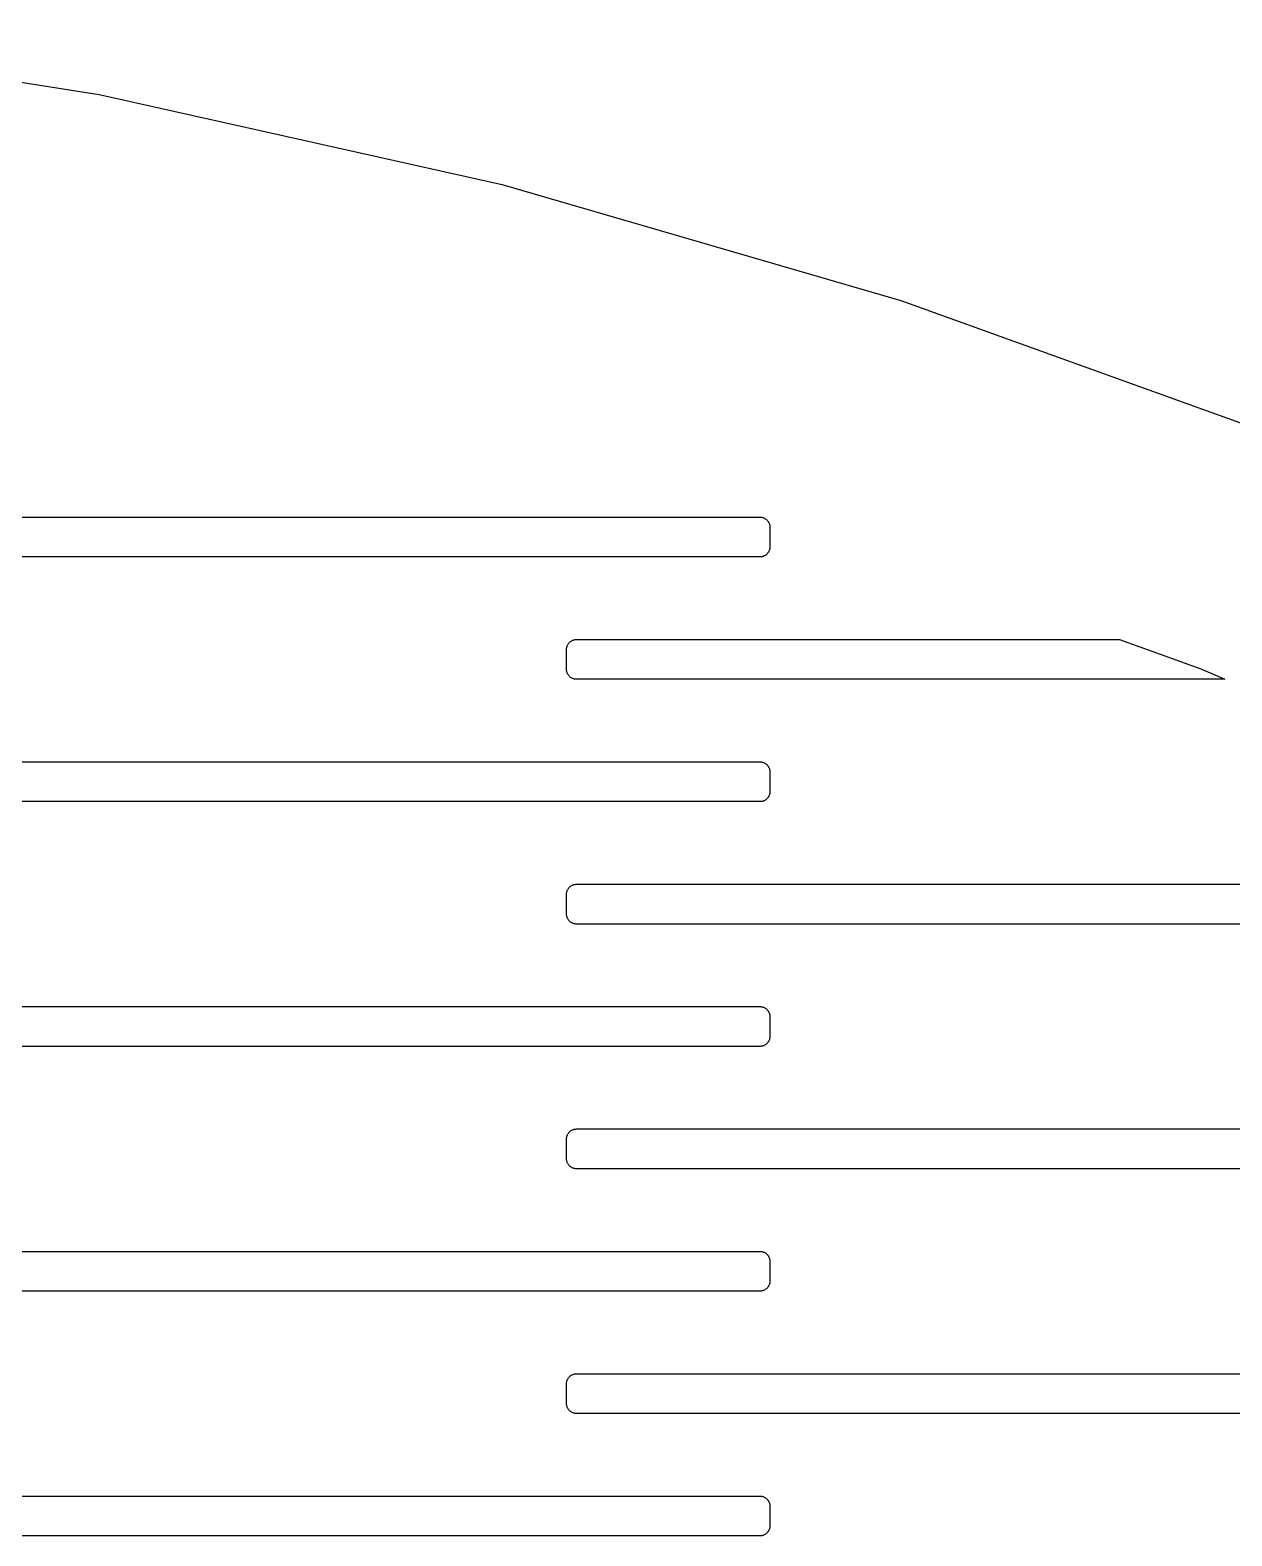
# Model space of a CAD drawing. Header units: metres. Extents: x -216 to 216, y -216 to 216.
# Drawn here: x 38.14 to 77.44, y 164.68 to 213.9 of the extents above; entities that cross this region are included whole.
import ezdxf

# ---------------------------------------------------------------- set-up
doc = ezdxf.new("R2010")
doc.units = ezdxf.units.M

msp = doc.modelspace()

# ---------------------------------------------------------------- linework, layer by layer
for p, q in [((40.3989, 211.778), (27.0215, 213.897)), ((53.6168, 208.824), (40.3989, 211.778)), ((66.6232, 205.045), (53.6168, 208.824)), ((79.3666, 200.457), (66.6232, 205.045)), ((31.0028, 197.978), (62.0028, 197.978)), ((62.0028, 197.978), (62.0232, 197.977)), ((62.0232, 197.977), (62.0435, 197.975)), ((62.0435, 197.975), (62.0637, 197.972)), ((62.0637, 197.972), (62.0836, 197.968)), ((62.0836, 197.968), (62.1032, 197.962)), ((62.1032, 197.962), (62.1224, 197.955)), ((62.1224, 197.955), (62.1412, 197.947)), ((62.1412, 197.947), (62.1594, 197.938)), ((62.1594, 197.938), (62.1769, 197.927)), ((62.1769, 197.927), (62.1938, 197.916)), ((62.1938, 197.916), (62.21, 197.903)), ((62.21, 197.903), (62.2253, 197.89)), ((62.2253, 197.89), (62.2397, 197.875)), ((62.2397, 197.875), (62.2532, 197.86)), ((62.2532, 197.86), (62.2657, 197.844)), ((62.2657, 197.844), (62.2772, 197.827)), ((62.2772, 197.827), (62.2876, 197.809)), ((62.2876, 197.809), (62.2969, 197.791)), ((62.2969, 197.791), (62.305, 197.772)), ((62.305, 197.772), (62.3119, 197.753)), ((62.3119, 197.753), (62.3176, 197.734)), ((62.3176, 197.734), (62.322, 197.714)), ((62.322, 197.714), (62.3252, 197.694)), ((62.3252, 197.694), (62.3271, 197.673)), ((62.3271, 197.673), (62.3278, 197.653)), ((62.3278, 197.653), (62.3278, 197.003)), ((62.305, 196.883), (62.2969, 196.864)), ((62.3119, 196.902), (62.305, 196.883)), ((62.3176, 196.922), (62.3119, 196.902)), ((62.322, 196.942), (62.3176, 196.922)), ((62.3252, 196.962), (62.322, 196.942)), ((62.3271, 196.982), (62.3252, 196.962)), ((62.3278, 197.003), (62.3271, 196.982)), ((62.0028, 196.678), (31.0028, 196.678)), ((62.0232, 196.678), (62.0028, 196.678)), ((62.0435, 196.68), (62.0232, 196.678)), ((62.0637, 196.684), (62.0435, 196.68)), ((62.0836, 196.688), (62.0637, 196.684)), ((62.1032, 196.694), (62.0836, 196.688)), ((62.1224, 196.701), (62.1032, 196.694)), ((62.1412, 196.709), (62.1224, 196.701)), ((62.1594, 196.718), (62.1412, 196.709)), ((62.1769, 196.728), (62.1594, 196.718)), ((62.1938, 196.74), (62.1769, 196.728)), ((62.21, 196.752), (62.1938, 196.74)), ((62.2253, 196.766), (62.21, 196.752)), ((62.2397, 196.78), (62.2253, 196.766)), ((62.2532, 196.796), (62.2397, 196.78)), ((62.2657, 196.812), (62.2532, 196.796)), ((62.2772, 196.829), (62.2657, 196.812)), ((62.2876, 196.846), (62.2772, 196.829)), ((62.2969, 196.864), (62.2876, 196.846)), ((55.8118, 193.916), (55.8286, 193.927)), ((55.8286, 193.927), (55.8462, 193.938)), ((55.8462, 193.938), (55.8644, 193.947)), ((55.8644, 193.947), (55.8831, 193.955)), ((55.8831, 193.955), (55.9024, 193.962)), ((55.9024, 193.962), (55.922, 193.968)), ((55.922, 193.968), (55.9419, 193.972)), ((55.9419, 193.972), (55.9621, 193.975)), ((55.9621, 193.975), (55.9824, 193.977)), ((55.9824, 193.977), (56.0028, 193.978)), ((56.0028, 193.978), (73.7585, 193.978)), ((73.7585, 193.978), (76.4216, 193.019)), ((55.6778, 193.653), (55.6784, 193.673)), ((55.6778, 193.003), (55.6778, 193.653)), ((55.6784, 193.673), (55.6804, 193.694)), ((55.6804, 193.694), (55.6835, 193.714)), ((55.6835, 193.714), (55.688, 193.734)), ((55.688, 193.734), (55.6937, 193.753)), ((55.6937, 193.753), (55.7006, 193.772)), ((55.7006, 193.772), (55.7087, 193.791)), ((55.7087, 193.791), (55.718, 193.809)), ((55.718, 193.809), (55.7284, 193.827)), ((55.7284, 193.827), (55.7399, 193.844)), ((55.7399, 193.844), (55.7524, 193.86)), ((55.7524, 193.86), (55.7659, 193.875)), ((55.7659, 193.875), (55.7803, 193.89)), ((55.7803, 193.89), (55.7956, 193.903)), ((55.7956, 193.903), (55.8118, 193.916)), ((55.6784, 192.982), (55.6778, 193.003)), ((55.6804, 192.962), (55.6784, 192.982)), ((55.6835, 192.942), (55.6804, 192.962)), ((55.688, 192.922), (55.6835, 192.942)), ((76.4216, 193.019), (77.2101, 192.678)), ((55.6937, 192.902), (55.688, 192.922)), ((55.7006, 192.883), (55.6937, 192.902)), ((55.7087, 192.864), (55.7006, 192.883)), ((55.718, 192.846), (55.7087, 192.864)), ((55.7284, 192.829), (55.718, 192.846)), ((55.7399, 192.812), (55.7284, 192.829)), ((55.7524, 192.796), (55.7399, 192.812)), ((55.7659, 192.78), (55.7524, 192.796)), ((55.7803, 192.766), (55.7659, 192.78)), ((55.7956, 192.752), (55.7803, 192.766)), ((55.8118, 192.74), (55.7956, 192.752)), ((55.8286, 192.728), (55.8118, 192.74)), ((55.8462, 192.718), (55.8286, 192.728)), ((55.8644, 192.709), (55.8462, 192.718)), ((55.8831, 192.701), (55.8644, 192.709)), ((55.9024, 192.694), (55.8831, 192.701)), ((55.922, 192.688), (55.9024, 192.694)), ((55.9419, 192.684), (55.922, 192.688)), ((55.9621, 192.68), (55.9419, 192.684)), ((55.9824, 192.678), (55.9621, 192.68)), ((56.0028, 192.678), (55.9824, 192.678)), ((77.2101, 192.678), (56.0028, 192.678)), ((31.0028, 189.978), (62.0028, 189.978)), ((62.0028, 189.978), (62.0232, 189.977)), ((62.0232, 189.977), (62.0435, 189.975)), ((62.0435, 189.975), (62.0637, 189.972)), ((62.0637, 189.972), (62.0836, 189.968)), ((62.0836, 189.968), (62.1032, 189.962)), ((62.1032, 189.962), (62.1224, 189.955)), ((62.1224, 189.955), (62.1412, 189.947)), ((62.1412, 189.947), (62.1594, 189.938)), ((62.1594, 189.938), (62.1769, 189.927)), ((62.1769, 189.927), (62.1938, 189.916)), ((62.1938, 189.916), (62.21, 189.903)), ((62.21, 189.903), (62.2253, 189.89)), ((62.2253, 189.89), (62.2397, 189.875)), ((62.2397, 189.875), (62.2532, 189.86)), ((62.2532, 189.86), (62.2657, 189.844)), ((62.2657, 189.844), (62.2772, 189.827)), ((62.2772, 189.827), (62.2876, 189.809)), ((62.2876, 189.809), (62.2969, 189.791)), ((62.2969, 189.791), (62.305, 189.772)), ((62.305, 189.772), (62.3119, 189.753)), ((62.3119, 189.753), (62.3176, 189.734)), ((62.3176, 189.734), (62.322, 189.714)), ((62.322, 189.714), (62.3252, 189.694)), ((62.3252, 189.694), (62.3271, 189.673)), ((62.3271, 189.673), (62.3278, 189.653)), ((62.3278, 189.653), (62.3278, 189.003)), ((62.3278, 189.003), (62.3271, 188.982)), ((62.0028, 188.678), (31.0028, 188.678)), ((62.0232, 188.678), (62.0028, 188.678)), ((62.0435, 188.68), (62.0232, 188.678)), ((62.0637, 188.684), (62.0435, 188.68)), ((62.0836, 188.688), (62.0637, 188.684)), ((62.1032, 188.694), (62.0836, 188.688)), ((62.1224, 188.701), (62.1032, 188.694)), ((62.1412, 188.709), (62.1224, 188.701)), ((62.1594, 188.718), (62.1412, 188.709)), ((62.1769, 188.728), (62.1594, 188.718)), ((62.1938, 188.74), (62.1769, 188.728)), ((62.21, 188.752), (62.1938, 188.74)), ((62.2253, 188.766), (62.21, 188.752)), ((62.2397, 188.78), (62.2253, 188.766)), ((62.2532, 188.796), (62.2397, 188.78)), ((62.2657, 188.812), (62.2532, 188.796)), ((62.2772, 188.829), (62.2657, 188.812)), ((62.2876, 188.846), (62.2772, 188.829)), ((62.2969, 188.864), (62.2876, 188.846)), ((62.305, 188.883), (62.2969, 188.864)), ((62.3119, 188.902), (62.305, 188.883)), ((62.3176, 188.922), (62.3119, 188.902)), ((62.322, 188.942), (62.3176, 188.922)), ((62.3252, 188.962), (62.322, 188.942)), ((62.3271, 188.982), (62.3252, 188.962)), ((55.6778, 185.653), (55.6784, 185.673)), ((55.6778, 185.003), (55.6778, 185.653)), ((55.6784, 185.673), (55.6804, 185.694)), ((55.6804, 185.694), (55.6835, 185.714)), ((55.6835, 185.714), (55.688, 185.734)), ((55.688, 185.734), (55.6937, 185.753)), ((55.6937, 185.753), (55.7006, 185.772)), ((55.7006, 185.772), (55.7087, 185.791)), ((55.7087, 185.791), (55.718, 185.809)), ((55.718, 185.809), (55.7284, 185.827)), ((55.7284, 185.827), (55.7399, 185.844)), ((55.7399, 185.844), (55.7524, 185.86)), ((55.7524, 185.86), (55.7659, 185.875)), ((55.7659, 185.875), (55.7803, 185.89)), ((55.7803, 185.89), (55.7956, 185.903)), ((55.7956, 185.903), (55.8118, 185.916)), ((55.8118, 185.916), (55.8286, 185.927)), ((55.8286, 185.927), (55.8462, 185.938)), ((55.8462, 185.938), (55.8644, 185.947)), ((55.8644, 185.947), (55.8831, 185.955)), ((55.8831, 185.955), (55.9024, 185.962)), ((55.9024, 185.962), (55.922, 185.968)), ((55.922, 185.968), (55.9419, 185.972)), ((55.9419, 185.972), (55.9621, 185.975)), ((55.9621, 185.975), (55.9824, 185.977)), ((55.9824, 185.977), (56.0028, 185.978)), ((56.0028, 185.978), (87.0028, 185.978)), ((55.6784, 184.982), (55.6778, 185.003)), ((55.6804, 184.962), (55.6784, 184.982)), ((55.6835, 184.942), (55.6804, 184.962)), ((55.688, 184.922), (55.6835, 184.942)), ((55.6937, 184.902), (55.688, 184.922)), ((55.7006, 184.883), (55.6937, 184.902)), ((55.7087, 184.864), (55.7006, 184.883)), ((55.718, 184.846), (55.7087, 184.864)), ((55.7284, 184.829), (55.718, 184.846)), ((55.7399, 184.812), (55.7284, 184.829)), ((55.7524, 184.796), (55.7399, 184.812)), ((55.7659, 184.78), (55.7524, 184.796)), ((55.7803, 184.766), (55.7659, 184.78)), ((55.7956, 184.752), (55.7803, 184.766)), ((55.8118, 184.74), (55.7956, 184.752)), ((55.8286, 184.728), (55.8118, 184.74)), ((55.8462, 184.718), (55.8286, 184.728)), ((55.8644, 184.709), (55.8462, 184.718)), ((55.8831, 184.701), (55.8644, 184.709)), ((55.9024, 184.694), (55.8831, 184.701)), ((55.922, 184.688), (55.9024, 184.694)), ((55.9419, 184.684), (55.922, 184.688)), ((55.9621, 184.68), (55.9419, 184.684)), ((55.9824, 184.678), (55.9621, 184.68)), ((56.0028, 184.678), (55.9824, 184.678)), ((87.0028, 184.678), (56.0028, 184.678)), ((31.0028, 181.978), (62.0028, 181.978)), ((62.0028, 181.978), (62.0232, 181.977)), ((62.0232, 181.977), (62.0435, 181.975)), ((62.0435, 181.975), (62.0637, 181.972)), ((62.0637, 181.972), (62.0836, 181.968)), ((62.0836, 181.968), (62.1032, 181.962)), ((62.1032, 181.962), (62.1224, 181.955)), ((62.1224, 181.955), (62.1412, 181.947)), ((62.1412, 181.947), (62.1594, 181.938)), ((62.1594, 181.938), (62.1769, 181.927)), ((62.1769, 181.927), (62.1938, 181.916)), ((62.1938, 181.916), (62.21, 181.903)), ((62.21, 181.903), (62.2253, 181.89)), ((62.2253, 181.89), (62.2397, 181.875)), ((62.2397, 181.875), (62.2532, 181.86)), ((62.2532, 181.86), (62.2657, 181.844)), ((62.2657, 181.844), (62.2772, 181.827)), ((62.2772, 181.827), (62.2876, 181.809)), ((62.2876, 181.809), (62.2969, 181.791)), ((62.2969, 181.791), (62.305, 181.772)), ((62.305, 181.772), (62.3119, 181.753)), ((62.3119, 181.753), (62.3176, 181.734)), ((62.3176, 181.734), (62.322, 181.714)), ((62.322, 181.714), (62.3252, 181.694)), ((62.3252, 181.694), (62.3271, 181.673)), ((62.3271, 181.673), (62.3278, 181.653)), ((62.3278, 181.653), (62.3278, 181.003)), ((62.0028, 180.678), (31.0028, 180.678)), ((62.0232, 180.678), (62.0028, 180.678)), ((62.0435, 180.68), (62.0232, 180.678)), ((62.0637, 180.684), (62.0435, 180.68)), ((62.0836, 180.688), (62.0637, 180.684)), ((62.1032, 180.694), (62.0836, 180.688)), ((62.1224, 180.701), (62.1032, 180.694)), ((62.1412, 180.709), (62.1224, 180.701)), ((62.1594, 180.718), (62.1412, 180.709)), ((62.1769, 180.728), (62.1594, 180.718)), ((62.1938, 180.74), (62.1769, 180.728)), ((62.21, 180.752), (62.1938, 180.74)), ((62.2253, 180.766), (62.21, 180.752)), ((62.2397, 180.78), (62.2253, 180.766)), ((62.2532, 180.796), (62.2397, 180.78)), ((62.2657, 180.812), (62.2532, 180.796)), ((62.2772, 180.829), (62.2657, 180.812)), ((62.2876, 180.846), (62.2772, 180.829)), ((62.2969, 180.864), (62.2876, 180.846)), ((62.305, 180.883), (62.2969, 180.864)), ((62.3119, 180.902), (62.305, 180.883)), ((62.3176, 180.922), (62.3119, 180.902)), ((62.322, 180.942), (62.3176, 180.922)), ((62.3252, 180.962), (62.322, 180.942)), ((62.3271, 180.982), (62.3252, 180.962)), ((62.3278, 181.003), (62.3271, 180.982)), ((55.6784, 177.673), (55.6804, 177.694)), ((55.6804, 177.694), (55.6835, 177.714)), ((55.6835, 177.714), (55.688, 177.734)), ((55.688, 177.734), (55.6937, 177.753)), ((55.6937, 177.753), (55.7006, 177.772)), ((55.7006, 177.772), (55.7087, 177.791)), ((55.7087, 177.791), (55.718, 177.809)), ((55.718, 177.809), (55.7284, 177.827)), ((55.7284, 177.827), (55.7399, 177.844)), ((55.7399, 177.844), (55.7524, 177.86)), ((55.7524, 177.86), (55.7659, 177.875)), ((55.7659, 177.875), (55.7803, 177.89)), ((55.7803, 177.89), (55.7956, 177.903)), ((55.7956, 177.903), (55.8118, 177.916)), ((55.8118, 177.916), (55.8286, 177.927)), ((55.8286, 177.927), (55.8462, 177.938)), ((55.8462, 177.938), (55.8644, 177.947)), ((55.8644, 177.947), (55.8831, 177.955)), ((55.8831, 177.955), (55.9024, 177.962)), ((55.9024, 177.962), (55.922, 177.968)), ((55.922, 177.968), (55.9419, 177.972)), ((55.9419, 177.972), (55.9621, 177.975)), ((55.9621, 177.975), (55.9824, 177.977)), ((55.9824, 177.977), (56.0028, 177.978)), ((56.0028, 177.978), (87.0028, 177.978)), ((55.6778, 177.653), (55.6784, 177.673)), ((55.6778, 177.003), (55.6778, 177.653)), ((55.6784, 176.982), (55.6778, 177.003)), ((55.6804, 176.962), (55.6784, 176.982)), ((55.6835, 176.942), (55.6804, 176.962)), ((55.688, 176.922), (55.6835, 176.942)), ((55.6937, 176.902), (55.688, 176.922)), ((55.7006, 176.883), (55.6937, 176.902)), ((55.7087, 176.864), (55.7006, 176.883)), ((55.718, 176.846), (55.7087, 176.864)), ((55.7284, 176.829), (55.718, 176.846)), ((55.7399, 176.812), (55.7284, 176.829)), ((55.7524, 176.796), (55.7399, 176.812)), ((55.7659, 176.78), (55.7524, 176.796)), ((55.7803, 176.766), (55.7659, 176.78)), ((55.7956, 176.752), (55.7803, 176.766)), ((55.8118, 176.74), (55.7956, 176.752)), ((55.8286, 176.728), (55.8118, 176.74)), ((55.8462, 176.718), (55.8286, 176.728)), ((55.8644, 176.709), (55.8462, 176.718)), ((55.8831, 176.701), (55.8644, 176.709)), ((55.9024, 176.694), (55.8831, 176.701)), ((55.922, 176.688), (55.9024, 176.694)), ((55.9419, 176.684), (55.922, 176.688)), ((55.9621, 176.68), (55.9419, 176.684)), ((55.9824, 176.678), (55.9621, 176.68)), ((56.0028, 176.678), (55.9824, 176.678)), ((87.0028, 176.678), (56.0028, 176.678)), ((31.0028, 173.978), (62.0028, 173.978)), ((62.0028, 173.978), (62.0232, 173.977)), ((62.0232, 173.977), (62.0435, 173.975)), ((62.0435, 173.975), (62.0637, 173.972)), ((62.0637, 173.972), (62.0836, 173.968)), ((62.0836, 173.968), (62.1032, 173.962)), ((62.1032, 173.962), (62.1224, 173.955)), ((62.1224, 173.955), (62.1412, 173.947)), ((62.1412, 173.947), (62.1594, 173.938)), ((62.1594, 173.938), (62.1769, 173.927)), ((62.1769, 173.927), (62.1938, 173.916)), ((62.1938, 173.916), (62.21, 173.903)), ((62.21, 173.903), (62.2253, 173.89)), ((62.2253, 173.89), (62.2397, 173.875)), ((62.2397, 173.875), (62.2532, 173.86)), ((62.2532, 173.86), (62.2657, 173.844)), ((62.2657, 173.844), (62.2772, 173.827)), ((62.2772, 173.827), (62.2876, 173.809)), ((62.2876, 173.809), (62.2969, 173.791)), ((62.2969, 173.791), (62.305, 173.772)), ((62.305, 173.772), (62.3119, 173.753)), ((62.3119, 173.753), (62.3176, 173.734)), ((62.3176, 173.734), (62.322, 173.714)), ((62.322, 173.714), (62.3252, 173.694)), ((62.3252, 173.694), (62.3271, 173.673)), ((62.3271, 173.673), (62.3278, 173.653)), ((62.3278, 173.653), (62.3278, 173.003)), ((62.2253, 172.766), (62.21, 172.752)), ((62.2397, 172.78), (62.2253, 172.766)), ((62.2532, 172.796), (62.2397, 172.78)), ((62.2657, 172.812), (62.2532, 172.796)), ((62.2772, 172.829), (62.2657, 172.812)), ((62.2876, 172.846), (62.2772, 172.829)), ((62.2969, 172.864), (62.2876, 172.846)), ((62.305, 172.883), (62.2969, 172.864)), ((62.3119, 172.902), (62.305, 172.883)), ((62.3176, 172.922), (62.3119, 172.902)), ((62.322, 172.942), (62.3176, 172.922)), ((62.3252, 172.962), (62.322, 172.942)), ((62.3271, 172.982), (62.3252, 172.962)), ((62.3278, 173.003), (62.3271, 172.982)), ((62.0028, 172.678), (31.0028, 172.678)), ((62.0232, 172.678), (62.0028, 172.678)), ((62.0435, 172.68), (62.0232, 172.678)), ((62.0637, 172.684), (62.0435, 172.68)), ((62.0836, 172.688), (62.0637, 172.684)), ((62.1032, 172.694), (62.0836, 172.688)), ((62.1224, 172.701), (62.1032, 172.694)), ((62.1412, 172.709), (62.1224, 172.701)), ((62.1594, 172.718), (62.1412, 172.709)), ((62.1769, 172.728), (62.1594, 172.718)), ((62.1938, 172.74), (62.1769, 172.728)), ((62.21, 172.752), (62.1938, 172.74)), ((55.7087, 169.791), (55.718, 169.809)), ((55.718, 169.809), (55.7284, 169.827)), ((55.7284, 169.827), (55.7399, 169.844)), ((55.7399, 169.844), (55.7524, 169.86)), ((55.7524, 169.86), (55.7659, 169.875)), ((55.7659, 169.875), (55.7803, 169.89)), ((55.7803, 169.89), (55.7956, 169.903)), ((55.7956, 169.903), (55.8118, 169.916)), ((55.8118, 169.916), (55.8286, 169.927)), ((55.8286, 169.927), (55.8462, 169.938)), ((55.8462, 169.938), (55.8644, 169.947)), ((55.8644, 169.947), (55.8831, 169.955)), ((55.8831, 169.955), (55.9024, 169.962)), ((55.9024, 169.962), (55.922, 169.968)), ((55.922, 169.968), (55.9419, 169.972)), ((55.9419, 169.972), (55.9621, 169.975)), ((55.9621, 169.975), (55.9824, 169.977)), ((55.9824, 169.977), (56.0028, 169.978)), ((56.0028, 169.978), (87.0028, 169.978)), ((55.6778, 169.653), (55.6784, 169.673)), ((55.6778, 169.003), (55.6778, 169.653)), ((55.6784, 169.673), (55.6804, 169.694)), ((55.6804, 169.694), (55.6835, 169.714)), ((55.6835, 169.714), (55.688, 169.734)), ((55.688, 169.734), (55.6937, 169.753)), ((55.6937, 169.753), (55.7006, 169.772)), ((55.7006, 169.772), (55.7087, 169.791)), ((55.6784, 168.982), (55.6778, 169.003)), ((55.6804, 168.962), (55.6784, 168.982)), ((55.6835, 168.942), (55.6804, 168.962)), ((55.688, 168.922), (55.6835, 168.942)), ((55.6937, 168.902), (55.688, 168.922)), ((55.7006, 168.883), (55.6937, 168.902)), ((55.7087, 168.864), (55.7006, 168.883)), ((55.718, 168.846), (55.7087, 168.864)), ((55.7284, 168.829), (55.718, 168.846)), ((55.7399, 168.812), (55.7284, 168.829)), ((55.7524, 168.796), (55.7399, 168.812)), ((55.7659, 168.78), (55.7524, 168.796)), ((55.7803, 168.766), (55.7659, 168.78)), ((55.7956, 168.752), (55.7803, 168.766)), ((55.8118, 168.74), (55.7956, 168.752)), ((55.8286, 168.728), (55.8118, 168.74)), ((55.8462, 168.718), (55.8286, 168.728)), ((55.8644, 168.709), (55.8462, 168.718)), ((55.8831, 168.701), (55.8644, 168.709)), ((55.9024, 168.694), (55.8831, 168.701)), ((55.922, 168.688), (55.9024, 168.694)), ((55.9419, 168.684), (55.922, 168.688)), ((55.9621, 168.68), (55.9419, 168.684)), ((55.9824, 168.678), (55.9621, 168.68)), ((56.0028, 168.678), (55.9824, 168.678)), ((87.0028, 168.678), (56.0028, 168.678)), ((31.0028, 165.978), (62.0028, 165.978)), ((62.0028, 165.978), (62.0232, 165.977)), ((62.0232, 165.977), (62.0435, 165.975)), ((62.0435, 165.975), (62.0637, 165.972)), ((62.0637, 165.972), (62.0836, 165.968)), ((62.0836, 165.968), (62.1032, 165.962)), ((62.1032, 165.962), (62.1224, 165.955)), ((62.1224, 165.955), (62.1412, 165.947)), ((62.1412, 165.947), (62.1594, 165.938)), ((62.1594, 165.938), (62.1769, 165.927)), ((62.1769, 165.927), (62.1938, 165.916)), ((62.1938, 165.916), (62.21, 165.903)), ((62.21, 165.903), (62.2253, 165.89)), ((62.2253, 165.89), (62.2397, 165.875)), ((62.2397, 165.875), (62.2532, 165.86)), ((62.2532, 165.86), (62.2657, 165.844)), ((62.2657, 165.844), (62.2772, 165.827)), ((62.2772, 165.827), (62.2876, 165.809)), ((62.2876, 165.809), (62.2969, 165.791)), ((62.2969, 165.791), (62.305, 165.772)), ((62.305, 165.772), (62.3119, 165.753)), ((62.3119, 165.753), (62.3176, 165.734)), ((62.3176, 165.734), (62.322, 165.714)), ((62.322, 165.714), (62.3252, 165.694)), ((62.3252, 165.694), (62.3271, 165.673)), ((62.3271, 165.673), (62.3278, 165.653)), ((62.3278, 165.653), (62.3278, 165.003)), ((62.3119, 164.902), (62.305, 164.883)), ((62.3176, 164.922), (62.3119, 164.902)), ((62.322, 164.942), (62.3176, 164.922)), ((62.3252, 164.962), (62.322, 164.942)), ((62.3271, 164.982), (62.3252, 164.962)), ((62.3278, 165.003), (62.3271, 164.982)), ((62.0028, 164.678), (31.0028, 164.678)), ((62.0232, 164.678), (62.0028, 164.678)), ((62.0435, 164.68), (62.0232, 164.678)), ((62.0637, 164.684), (62.0435, 164.68)), ((62.0836, 164.688), (62.0637, 164.684)), ((62.1032, 164.694), (62.0836, 164.688)), ((62.1224, 164.701), (62.1032, 164.694)), ((62.1412, 164.709), (62.1224, 164.701)), ((62.1594, 164.718), (62.1412, 164.709)), ((62.1769, 164.728), (62.1594, 164.718)), ((62.1938, 164.74), (62.1769, 164.728)), ((62.21, 164.752), (62.1938, 164.74)), ((62.2253, 164.766), (62.21, 164.752)), ((62.2397, 164.78), (62.2253, 164.766)), ((62.2532, 164.796), (62.2397, 164.78)), ((62.2657, 164.812), (62.2532, 164.796)), ((62.2772, 164.829), (62.2657, 164.812)), ((62.2876, 164.846), (62.2772, 164.829)), ((62.2969, 164.864), (62.2876, 164.846)), ((62.305, 164.883), (62.2969, 164.864))]:
    msp.add_line(p, q)

doc.saveas('drawing.dxf')
